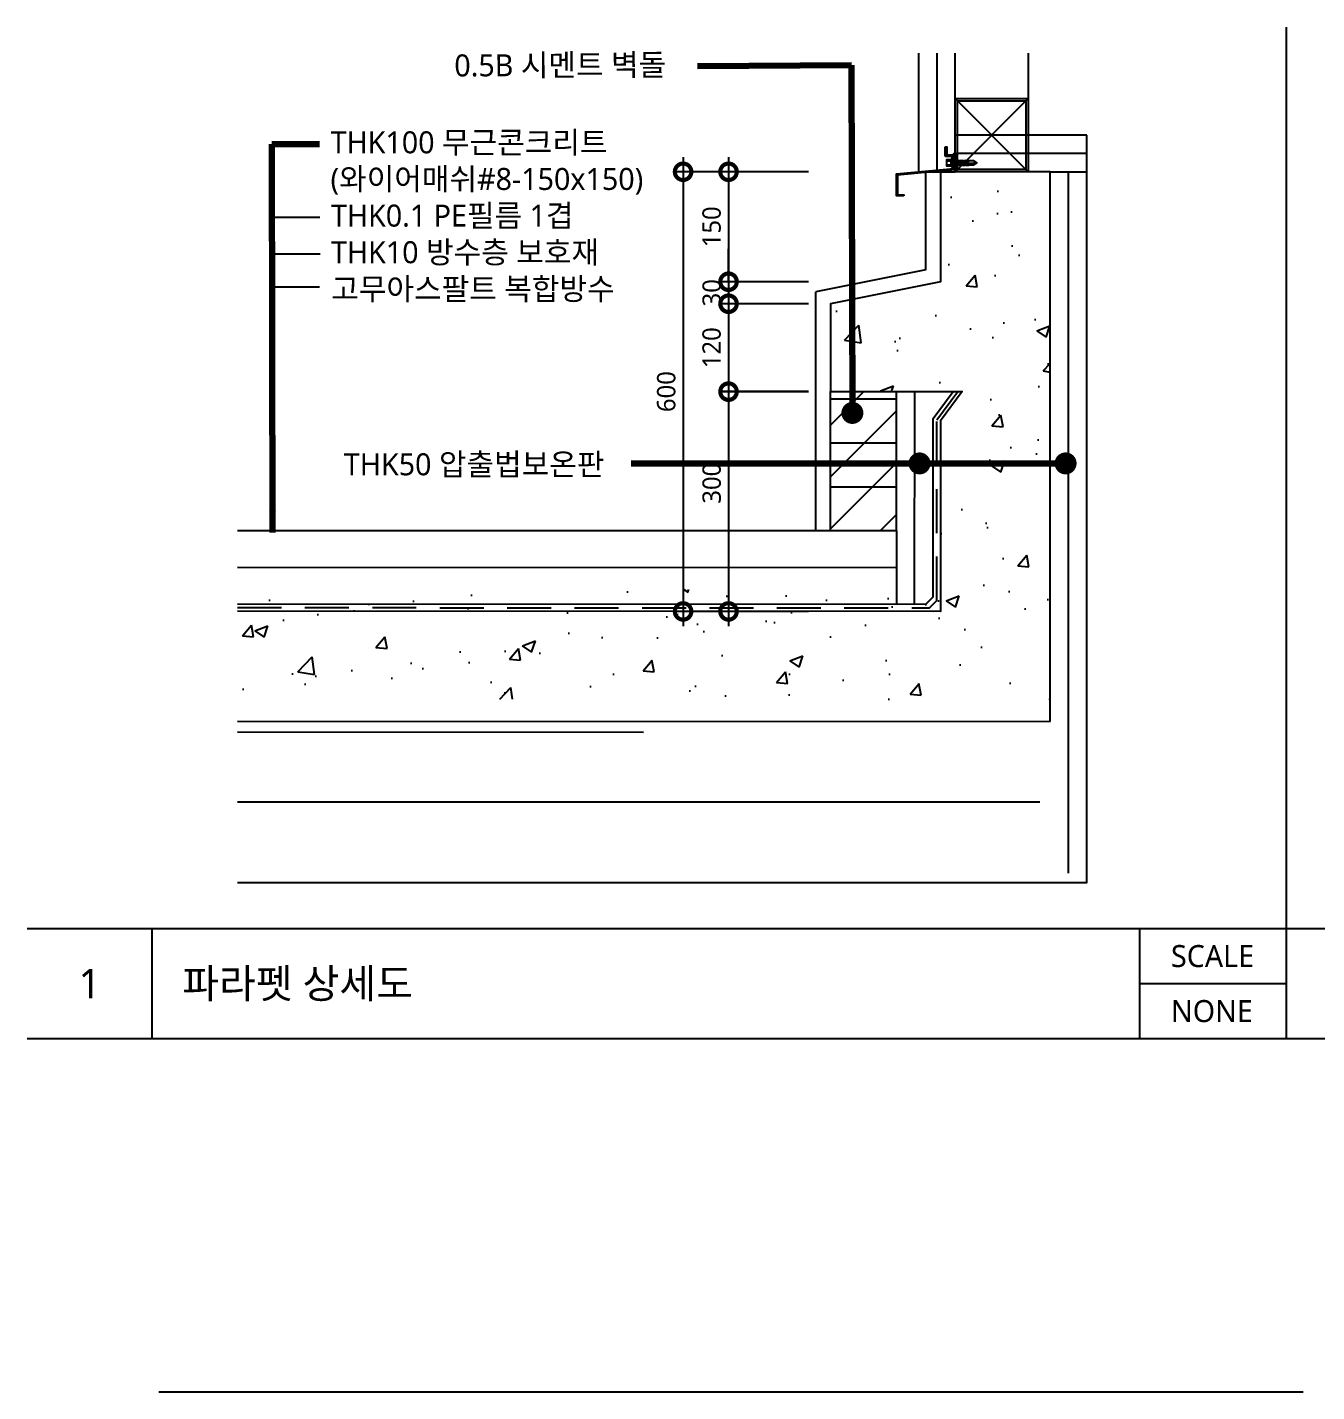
# Model space of a CAD drawing. Header units: millimetres. Extents: x 465 to 41696, y 198 to 5730.
# Drawn here: x 17285 to 19044, y 3868 to 5730 of the extents above; entities that cross this region are included whole.
import ezdxf
from ezdxf.enums import TextEntityAlignment as Align

# ---------------------------------------------------------------- set-up
doc = ezdxf.new("R2010")
doc.units = ezdxf.units.MM
doc.header["$LTSCALE"] = 200
doc.linetypes.add('HID', pattern=[2.3, 1.5, -0.8])
doc.layers.get('DEFPOINTS').update_dxf_attribs({"color": 137})
for name, color, linetype in [('01FIN', 9, 'Continuous'), ('01HAT', 8, 'Continuous'), ('01단열재', 252, 'Continuous'), ('01하지철물', 8, 'Continuous'), ('3', 3, 'Continuous'), ('6', 6, 'Continuous'), ('7', 7, 'Continuous'), ('8', 8, 'Continuous'), ('A-CON', 2, 'Continuous'), ('A-ELE9', 9, 'Continuous'), ('BOLT', 6, 'Continuous'), ('DIM-INT', 7, 'Continuous'), ('FLA', 2, 'Continuous'), ('HAT', 8, 'Continuous'), ('HAT-254', 253, 'Continuous'), ('LEAD', 6, 'Continuous'), ('PANEL', 6, 'Continuous'), ('SEC-5', 6, 'Continuous'), ('SYM-LEAD', 6, 'Continuous'), ('SYP_BOLT', 9, 'Continuous'), ('SYP_FLASHING', 5, 'Continuous'), ('TABLE', 7, 'Continuous'), ('TEXT', 3, 'Continuous'), ('TXT-LINE', 6, 'Continuous'), ('X-ER', 15, 'ER-X')]:
    doc.layers.add(name, color=color, linetype=linetype)
doc.styles.add('arial', font='arial.ttf')
doc.styles.add('HB-tx', font='malgun.ttf', dxfattribs={"width": 0.9})
doc.styles.get("Standard").update_dxf_attribs({"font": 'arial.ttf'})
doc.styles.add('스타일1', font='malgun.ttf')
doc.linetypes.add('ER-X', pattern='A,10,-0.8,["X",Standard,S=0.6,R=0,X=-0.15,Y=-0.3],-0.8', length=11.6)
doc.linetypes.add('INSUL150', pattern='A,0.00254,-2.54,[134,ltypeshp.shx,S=18.75,R=0,X=-2.54,Y=0],-69.92,[134,ltypeshp.shx,S=18.75,R=180,X=2.54,Y=0],-2.54', length=75.00254)
doc.linetypes.add('INSUL50', pattern='A,0.00254,-2.54,[134,ltypeshp.shx,S=6.25,R=0,X=-2.54,Y=0],-19.92,[134,ltypeshp.shx,S=6.25,R=180,X=2.54,Y=0],-2.54', length=25.00254)
doc.dimstyles.new('CJA$0', dxfattribs={"dimscale": 300, "dimtxt": 2.7, "dimasz": 1, "dimexe": 2, "dimexo": 3, "dimgap": 1, "dimtad": 1, "dimdec": 0, "dimzin": 1, "dimdsep": 46, "dimtxsty": 'arial', "dimblk": 'DOT', "dimcen": 0.09, "dimdle": 1, "dimclrd": 256, "dimclre": 256, "dimclrt": 3, "dimadec": 0, "dimazin": 0, "dimtfac": 1, "dimtdec": 0, "dimtmove": 2, "dimatfit": 3, "dimldrblk": 'DOT', "dimfxl": 1, "dimtolj": 1, "dimtzin": 1, "dimarcsym": 0})
doc.dimstyles.get("Standard").update_dxf_attribs({"dimtxt": 0.18, "dimasz": 0.18, "dimexe": 0.18, "dimexo": 0.0625, "dimgap": 0.09, "dimtad": 0, "dimtih": 1, "dimtoh": 1, "dimdec": 4, "dimzin": 0, "dimdsep": 46, "dimtxsty": 'Standard', "dimcen": 0.09, "dimadec": 0, "dimazin": 0, "dimtfac": 1, "dimtdec": 4, "dimtofl": 0, "dimtmove": 0, "dimatfit": 3, "dimfxl": 1, "dimtolj": 1, "dimtzin": 0, "dimarcsym": 0})

# ---------------------------------------------------------------- blocks, each defined once
blk = doc.blocks.new('하지철물')
at = {"layer": '01하지철물', "color": 1}
for p, q in [((-50, -50), (50, 50)), ((-50, 50), (50, -50))]:
    blk.add_line(p, q, dxfattribs=at)
at = {"layer": '01하지철물'}
for points in [[(-50, -50), (-50, 50), (50, 50), (50, -50)], [(-46.8, -46.8), (-46.8, 46.8), (46.8, 46.8), (46.8, -46.8)]]:
    blk.add_lwpolyline(points, close=True, dxfattribs=at)
blk = doc.blocks.new('dot')
at = {"color": 0, "linetype": 'ByBlock', "lineweight": -2}
blk.add_line((-0.5, 0), (-1, 0), dxfattribs=at)
at = {"color": 0, "linetype": 'ByBlock', "const_width": 0.5}
blk.add_lwpolyline([(-0.25, 0, 1), (0.25, 0, 1)], format="xyb", close=True, dxfattribs=at)
blk = doc.blocks.new('_DotSmall')
at = {"color": 0, "linetype": 'ByBlock', "const_width": 0.5}
blk.add_lwpolyline([(-0.0625, 0, 1), (0.0625, 0, 1)], format="xyb", close=True, dxfattribs=at)
blk = doc.blocks.new('*D280')
at = {"layer": 'DEFPOINTS', "color": 0, "transparency": 16777216}
for p in [(18380.8, 5232.8), (18241.8, 4932.8), (18380.8, 4932.8)]:
    blk.add_point(p, dxfattribs=at)
at = {"layer": 'DIM-INT', "color": 7, "lineweight": -2, "transparency": 16777216}
for p, q in [((18241.8, 5252.8), (18241.8, 4912.8)), ((18350.8, 5232.8), (18231.8, 5232.8)), ((18350.8, 4932.8), (18231.8, 4932.8))]:
    blk.add_line(p, q, dxfattribs=at)
at = {"layer": 'DIM-INT', "color": 7, "lineweight": -2, "transparency": 16777216, "xscale": 45, "yscale": 45, "zscale": 45}
for p, rotation in [((18241.8, 5232.8), 90), ((18241.8, 4932.8), 270)]:
    blk.add_blockref('_DotSmall', p, dxfattribs=dict(at, rotation=rotation))
at = {"layer": 'DIM-INT', "color": 3, "transparency": 16777216, "insert": (18218.9, 5107.8), "char_height": 25, "attachment_point": 5, "rotation": 90, "style": '스타일1'}
blk.add_mtext('\\A1;300', dxfattribs=at)
blk = doc.blocks.new('_DOT')
at = {"color": 0, "linetype": 'ByBlock'}
blk.add_line((-0.5, 0), (-1, 0), dxfattribs=at)
at = {"color": 0, "linetype": 'ByBlock', "const_width": 0.5}
blk.add_lwpolyline([(-0.25, 0, 1), (0.25, 0, 1)], format="xyb", close=True, dxfattribs=at)
blk = doc.blocks.new('*D281')
at = {"layer": 'DEFPOINTS', "color": 0, "transparency": 16777216}
for p in [(18380.8, 5352.8), (18241.8, 5232.7), (18380.8, 5232.7)]:
    blk.add_point(p, dxfattribs=at)
at = {"layer": 'DIM-INT', "color": 7, "lineweight": -2, "transparency": 16777216}
for p, q in [((18241.8, 5372.8), (18241.8, 5212.7)), ((18350.8, 5352.8), (18231.8, 5352.8)), ((18350.8, 5232.7), (18231.8, 5232.7))]:
    blk.add_line(p, q, dxfattribs=at)
at = {"layer": 'DIM-INT', "color": 7, "lineweight": -2, "transparency": 16777216, "xscale": 45, "yscale": 45, "zscale": 45}
for p, rotation in [((18241.8, 5352.8), 90), ((18241.8, 5232.7), 270)]:
    blk.add_blockref('_DotSmall', p, dxfattribs=dict(at, rotation=rotation))
at = {"layer": 'DIM-INT', "color": 3, "transparency": 16777216, "insert": (18218.8, 5292.7), "char_height": 25, "attachment_point": 5, "rotation": 90, "style": '스타일1'}
blk.add_mtext('\\A1;120', dxfattribs=at)
blk = doc.blocks.new('*D282')
at = {"layer": 'DEFPOINTS', "color": 0, "transparency": 16777216}
for p in [(18380.8, 5532.8), (18241.8, 5382.7), (18380.8, 5382.7)]:
    blk.add_point(p, dxfattribs=at)
at = {"layer": 'DIM-INT', "color": 7, "lineweight": -2, "transparency": 16777216}
for p, q in [((18241.8, 5552.8), (18241.8, 5362.7)), ((18350.8, 5532.8), (18231.8, 5532.8)), ((18350.8, 5382.7), (18231.8, 5382.7))]:
    blk.add_line(p, q, dxfattribs=at)
at = {"layer": 'DIM-INT', "color": 7, "lineweight": -2, "transparency": 16777216, "xscale": 45, "yscale": 45, "zscale": 45}
for p, rotation in [((18241.8, 5532.8), 90), ((18241.8, 5382.7), 270)]:
    blk.add_blockref('_DotSmall', p, dxfattribs=dict(at, rotation=rotation))
at = {"layer": 'DIM-INT', "color": 3, "transparency": 16777216, "insert": (18218.8, 5457.7), "char_height": 25, "attachment_point": 5, "rotation": 90, "style": '스타일1'}
blk.add_mtext('\\A1;150', dxfattribs=at)
blk = doc.blocks.new('*D283')
at = {"layer": 'DEFPOINTS', "color": 0, "transparency": 16777216}
for p in [(18380.8, 5382.8), (18241.8, 5352.7), (18380.8, 5352.7)]:
    blk.add_point(p, dxfattribs=at)
at = {"layer": 'DIM-INT', "color": 7, "lineweight": -2, "transparency": 16777216}
for p, q in [((18241.8, 5382.8), (18241.8, 5427.8)), ((18350.8, 5382.8), (18231.8, 5382.8)), ((18241.8, 5382.8), (18241.8, 5352.7)), ((18350.8, 5352.7), (18231.8, 5352.7)), ((18241.8, 5352.7), (18241.8, 5307.7))]:
    blk.add_line(p, q, dxfattribs=at)
at = {"layer": 'DIM-INT', "color": 7, "lineweight": -2, "transparency": 16777216, "xscale": 45, "yscale": 45, "zscale": 45}
for p, rotation in [((18241.8, 5382.8), 270), ((18241.8, 5352.7), 90)]:
    blk.add_blockref('_DotSmall', p, dxfattribs=dict(at, rotation=rotation))
at = {"layer": 'DIM-INT', "color": 3, "transparency": 16777216, "insert": (18218.9, 5367.7), "char_height": 25, "attachment_point": 5, "rotation": 90, "style": '스타일1'}
blk.add_mtext('\\A1;30', dxfattribs=at)
blk = doc.blocks.new('*D312')
at = {"layer": 'DEFPOINTS', "color": 0, "transparency": 16777216}
for p in [(18380.8, 5532.8), (18179.8, 4932.8), (18380.8, 4932.8)]:
    blk.add_point(p, dxfattribs=at)
at = {"layer": 'DIM-INT', "color": 7, "lineweight": -2, "transparency": 16777216}
for p, q in [((18179.8, 5552.8), (18179.8, 4912.8)), ((18350.8, 5532.8), (18169.8, 5532.8)), ((18350.8, 4932.8), (18169.8, 4932.8))]:
    blk.add_line(p, q, dxfattribs=at)
at = {"layer": 'DIM-INT', "color": 7, "lineweight": -2, "transparency": 16777216, "xscale": 45, "yscale": 45, "zscale": 45}
for p, rotation in [((18179.8, 5532.8), 90), ((18179.8, 4932.8), 270)]:
    blk.add_blockref('_DotSmall', p, dxfattribs=dict(at, rotation=rotation))
at = {"layer": 'DIM-INT', "color": 3, "transparency": 16777216, "insert": (18156.9, 5232.8), "char_height": 25, "attachment_point": 5, "rotation": 90, "style": '스타일1'}
blk.add_mtext('\\A1;600', dxfattribs=at)
blk = doc.blocks.new('SDS32')
at = {"layer": 'SYP_BOLT'}
for p, q in [((-5, 2.1), (-8, 1)), ((8, 1), (-8, 1)), ((-8, 1), (-8, 0)), ((8, 0), (-8, 0)), ((-3, 0.3), (-3.5, 0)), ((-3, 0), (-3, -3.7)), ((-2.5, 9.1), (-2.5, 3.1)), ((2.5, 3.1), (2.5, 9.1)), ((3, 0), (3, -5.7)), ((5, 2.1), (8, 1)), ((8, 1), (8, 0)), ((-3, -3.7), (-3.5, -4)), ((3.8, -6.5), (-3.5, -4)), ((-3.5, -4), (-3, -4.7)), ((-3, -5.7), (-3.5, -6)), ((3.8, -8.5), (-3.5, -6)), ((-3.5, -6), (-3, -6.7)), ((-3, -7.7), (-3.5, -8)), ((3.8, -10.5), (-3.5, -8)), ((-3.5, -8), (-3, -8.7)), ((-3, -9.7), (-3.5, -10)), ((-3.5, -10), (-3, -10.7)), ((3.8, -12.5), (-3.5, -10)), ((-3, -11.7), (-3.5, -12)), ((3.8, -14.5), (-3.5, -12)), ((-3.5, -12), (-3, -12.7)), ((-3, -13.7), (-3.5, -14)), ((3.8, -16.5), (-3.5, -14)), ((-3.5, -14), (-3, -14.7)), ((-3, -15.7), (-3.5, -16)), ((3.8, -18.5), (-3.5, -16)), ((-3.5, -16), (-3, -16.7)), ((-3, -17.7), (-3.5, -18)), ((3.8, -20.5), (-3.5, -18)), ((-3.5, -18), (-3, -18.7)), ((3, -5.7), (-3, -3.7)), ((3, -6.7), (-3, -4.7)), ((-3, -4.7), (-3, -5.7)), ((3, -7.7), (-3, -5.7)), ((3, -8.7), (-3, -6.7)), ((-3, -6.7), (-3, -7.7)), ((3, -9.7), (-3, -7.7)), ((-3, -8.7), (-3, -9.7)), ((3, -10.7), (-3, -8.7)), ((3, -11.7), (-3, -9.7)), ((3, -12.7), (-3, -10.7)), ((-3, -10.7), (-3, -11.7)), ((3, -13.7), (-3, -11.7)), ((3, -14.7), (-3, -12.7)), ((-3, -12.7), (-3, -13.7)), ((3, -15.7), (-3, -13.7)), ((3, -16.7), (-3, -14.7)), ((-3, -14.7), (-3, -15.7)), ((3, -17.7), (-3, -15.7)), ((3, -18.7), (-3, -16.7)), ((-3, -16.7), (-3, -17.7)), ((3, -19.7), (-3, -17.7)), ((3, -5.7), (3.8, -6.5)), ((3.8, -6.5), (3, -6.7)), ((3, -6.7), (3, -7.7)), ((3, -7.7), (3.8, -8.5)), ((3.8, -8.5), (3, -8.7)), ((3, -8.7), (3, -9.7)), ((3, -9.7), (3.8, -10.5)), ((3.8, -10.5), (3, -10.7)), ((3, -10.7), (3, -11.7)), ((3, -11.7), (3.8, -12.5)), ((3.8, -12.5), (3, -12.7)), ((3, -12.7), (3, -13.7)), ((3, -13.7), (3.8, -14.5)), ((3.8, -14.5), (3, -14.7)), ((3, -14.7), (3, -15.7)), ((3, -15.7), (3.8, -16.5)), ((3.8, -16.5), (3, -16.7)), ((3, -16.7), (3, -17.7)), ((3, -17.7), (3.8, -18.5)), ((3.8, -18.5), (3, -18.7)), ((-3, -18.7), (-3, -21)), ((3, -20.7), (-3, -18.7)), ((3, -18.7), (3, -19.7)), ((3, -19.7), (3.8, -20.5)), ((3.8, -20.5), (3, -20.7)), ((3, -20.7), (3, -22))]:
    blk.add_line(p, q, dxfattribs=at)
blk.add_lwpolyline([(5, 3.1), (5, 2.1), (-5, 2.1), (-5, 3.1)], close=True, dxfattribs=at)
for points in [[(4, 3.1), (4, 9.1), (-4, 9.1), (-4, 3.1)], [(0, -32), (-1, -23), (-3, -21), (-1, -20), (3, -22)], [(3, -22), (3, -27), (0, -32), (-3, -27), (-3, -21)]]:
    blk.add_lwpolyline(points, dxfattribs=at)
at = {"layer": 'SYP_BOLT', "color": 0}
blk.add_solid([(8, 1), (-8, 1), (8, 0), (-8, 0)], dxfattribs=at)
blk = doc.blocks.new('A$Ca95a024b')
at = {"layer": 'FLA', "color": 6}
blk.add_lwpolyline([(-120, -83), (-130, -83), (-130, -53), (-51.6, -45.5), (-51.6, -25), (-50, -25), (-50, -47), (-128.4, -54.5), (-128.4, -81.4), (-120, -81.4)], close=True, dxfattribs=at)
at = {"layer": 'SYP_FLASHING', "color": 251}
blk.add_lwpolyline([(-63.6, -15.9), (-61.3, -15.9), (-61.3, -26.9), (-52, -26.9, -0.414214), (-50, -28.9), (-50, -46.9), (-52.3, -46.9), (-52.3, -29.2), (-61.6, -29.2, -0.414214), (-63.6, -27.2)], format="xyb", close=True, dxfattribs=at)
at = {"layer": 'BOLT', "color": 0, "rotation": 90.00000000000001}
blk.add_blockref('SDS32', (-52.3, -37.8), dxfattribs=at)

msp = doc.modelspace()

# ---------------------------------------------------------------- hatches: boundary and pattern name
at = {"layer": '01HAT', "ltscale": 2}
h = msp.add_hatch(dxfattribs=at)
h.set_pattern_fill('ANSI31', color=256, scale=400, style=0)
h.set_pattern_definition([(45, (-697222.69, 175588.44), (-35.355339, 35.355339), [])])
h.paths.add_polyline_path([(18380.8, 5232.8), (18470.8, 5232.8), (18470.8, 5042.8), (18380.8, 5042.8)])
at = {"layer": 'HAT'}
h = msp.add_hatch(dxfattribs=at)
h.set_pattern_fill('AR-CONC', color=253)
h.set_pattern_definition([(50, (-8410, 30), (182.1847, -15.9391), [19.05, -209.55]), (355, (-8410, 30), (-35.2434, 191.0568), [15.24, -167.6406]), (100.45144, (-8394.82, 28.67), (146.9412, 175.1178), [16.19, -178.0902]), (46.1842, (-8410, 80.8), (271.079, -42.0423), [28.575, -314.325]), (96.6356, (-8387.4, 77.3), (237.4041, 247.426), [24.285, -267.1356]), (351.1842, (-8410, 80.8), (237.404, 247.426), [22.86, -251.4597]), (21, (-8384.6, 68.1), (151.6144, -102.2652), [19.05, -209.55]), (326, (-8384.6, 68.1), (61.802, 184.188), [15.24, -167.64]), (71.45144, (-8371.97, 59.58), (213.4164, 81.9228), [16.19, -178.0899]), (37.5, (-8410, 30), (3.0886, 84.55504), [0, -165.608, 0, -170.18, 0, -168.275]), (7.5, (-8410, 30), (66.81966, 100.18057), [0, -97.028, 0, -161.798, 0, -64.135]), (327.5, (-8466.64, 30), (135.5906, -5.72874), [0, -63.5, 0, -198.12, 0, -262.89]), (317.5, (-8492.04, 30), (148.1292, 25.4265), [0, -82.55, 0, -131.572, 0, -186.69])])
h.paths.add_polyline_path([(18680.8, 4962.8), (18680.8, 5532.8), (18530.8, 5532.8), (18530.8, 5382.8), (18380.8, 5352.8), (18380.8, 5232.8), (18560.8, 5232.8), (18530.8, 5192.8), (18530.8, 4962.8), (18480.8, 4962.8), (17571.8, 4963), (17571.8, 4813), (18680.8, 4812.8)])
edge = h.paths.add_edge_path(flags=16)
edge.add_line((18430.8, 5282.9), (18433.4, 5281.8))
edge.add_arc((18433.6, 5282.5), 0.727, 248.1986, 426.5713)
edge.add_line((18433.9, 5283.2), (18431.4, 5284.3))
edge.add_line((18431.4, 5284.3), (18430.8, 5282.9))
edge = h.paths.add_edge_path(flags=16)
edge.add_line((18435.8, 5298.1), (18434.5, 5297.5))
edge.add_line((18434.5, 5297.5), (18435.6, 5292.4))
edge.add_line((18435.6, 5292.4), (18428.8, 5290.3))
edge.add_line((18428.8, 5290.3), (18435.6, 5288.1))
edge.add_line((18435.6, 5288.1), (18435.5, 5287.4))
edge.add_arc((18434.8, 5287.6), 0.727, 347.4712, 432.3499)
edge.add_line((18435, 5288.3), (18428.8, 5290.3))
edge.add_line((18428.8, 5290.3), (18435, 5292.2))
edge.add_arc((18434.8, 5292.9), 0.727, 287.6501, 372.5288)
edge.add_line((18435.5, 5293.1), (18434.5, 5297.5))
edge.add_line((18434.5, 5297.5), (18429.9, 5295.6))
edge.add_line((18429.9, 5295.6), (18429.6, 5296.3))
edge.add_line((18429.6, 5296.3), (18431.1, 5296.9))
edge.add_line((18431.1, 5296.9), (18430.8, 5297.6))
edge.add_line((18430.8, 5297.6), (18434.2, 5299))
edge.add_line((18434.2, 5299), (18434.5, 5297.5))
edge.add_line((18434.5, 5297.5), (18435.8, 5298.1))
edge.add_arc((18436.3, 5296.8), 1.45, 0, 113.4287, ccw=False)
edge.add_arc((18436.3, 5296.8), 1.45, 0, 113.4287)

# ---------------------------------------------------------------- linework, layer by layer
at = {"layer": '01FIN'}
for p, q in [((18510.8, 5398.9), (18510.8, 5532.8)), ((18510.8, 5398.9), (18360.8, 5368.9)), ((18360.8, 5042.8), (18360.8, 5368.9))]:
    msp.add_line(p, q, dxfattribs=at)
at = {"layer": '01단열재', "linetype": 'INSUL50', "ltscale": 0.005}
for p, q in [((18525.8, 5694.6), (18525.8, 5532.8)), ((18730.8, 5557.8), (18550.8, 5557.8)), ((18705.8, 4575.6), (18705.8, 5532.8)), ((18495.7, 4942.8), (18495.8, 5232.8))]:
    msp.add_line(p, q, dxfattribs=at)
at = {"layer": '01단열재'}
for p, q in [((18730.8, 5582.8), (18550.8, 5582.8)), ((18680.8, 5532.8), (18730.8, 5532.8))]:
    msp.add_line(p, q, dxfattribs=at)
at = {"layer": '01단열재', "linetype": 'INSUL150', "ltscale": 0.007}
msp.add_line((17571.8, 4673), (18666.5, 4672.8), dxfattribs=at)
at = {"layer": '01하지철물'}
for p, q in [((18650.8, 5694.6), (18650.8, 5532.8)), ((18470.8, 5042.8), (18470.8, 4942.8)), ((18125.8, 4767.8), (17571.8, 4768))]:
    msp.add_line(p, q, dxfattribs=at)
at = {"layer": '3'}
msp.add_line((18470.8, 5042.8), (17571.8, 5043), dxfattribs=at)
at = {"layer": '6', "linetype": 'HID', "ltscale": 0.2}
msp.add_lwpolyline([(17571.8, 4938), (18515.8, 4937.8), (18525.8, 4947.8), (18525.8, 5194.4), (18554.6, 5232.8)], dxfattribs=at)
at = {"layer": '7'}
for p, q in [((18380.8, 5042.8), (18380.8, 5232.8)), ((18470.8, 5042.8), (18470.8, 5232.8)), ((18380.8, 5222.8), (18470.8, 5222.8)), ((18380.8, 5162.8), (18470.8, 5162.8)), ((18380.8, 5102.8), (18470.8, 5102.8))]:
    msp.add_line(p, q, dxfattribs=at)
at = {"layer": '8'}
msp.add_line((17464.7, 3867.9), (19025.8, 3867.9), dxfattribs=at)
at = {"layer": 'A-CON'}
for points in [[(18680.8, 4782.8), (18680.8, 4932.8), (18680.8, 4932.8), (18680.8, 5532.8), (18530.8, 5532.8), (18530.8, 5382.8), (18380.8, 5352.8), (18380.8, 5232.8), (18560.8, 5232.8), (18530.8, 5192.8), (18530.8, 4932.8), (17571.8, 4933)], [(17571.8, 4783), (18680.8, 4782.8)]]:
    msp.add_lwpolyline(points, dxfattribs=at)
at = {"layer": 'A-ELE9'}
msp.add_lwpolyline([(17571.8, 4563), (18730.8, 4562.8), (18730.8, 5582.8)], dxfattribs=at)
at = {"layer": 'HAT-254'}
msp.add_lwpolyline([(17571.8, 4943), (18510.8, 4942.8), (18520.8, 4952.8), (18520.8, 5196.1), (18548.3, 5232.8)], dxfattribs=at)
at = {"layer": 'PANEL', "ltscale": 3}
msp.add_lwpolyline([(18500.8, 5694.6), (18500.8, 5532.8), (18550.8, 5532.8), (18550.8, 5694.6)], dxfattribs=at)
at = {"layer": 'SEC-5'}
msp.add_line((18520.8, 4932.8), (17571.8, 4933), dxfattribs=at)
at = {"layer": 'TABLE', "color": 3}
for p, q in [((19002.5, 5730), (19002.5, 4350)), ((17285, 4350), (24155, 4350))]:
    msp.add_line(p, q, dxfattribs=at)
at = {"layer": 'TABLE', "color": 4}
for p, q in [((17285, 4500), (24155, 4500)), ((17455, 4500), (17455, 4350)), ((18802.5, 4500), (18802.5, 4350)), ((18802.5, 4425), (19002.5, 4425))]:
    msp.add_line(p, q, dxfattribs=at)
at = {"layer": 'TXT-LINE'}
for points in [[(17684.1, 5470.5), (17620.1, 5470.5)], [(17684.6, 5420.5), (17620.6, 5420.5)], [(17683.6, 5375.4), (17619.6, 5375.4)]]:
    msp.add_lwpolyline(points, dxfattribs=at)
at = {"layer": 'X-ER', "color": 15, "ltscale": 0.15}
msp.add_lwpolyline([(17571.9, 4993), (18470.8, 4992.8)], dxfattribs=at)

# ---------------------------------------------------------------- block references
at = {"layer": '7', "rotation": 180}
msp.add_blockref('하지철물', (18600.8, 5582.8), dxfattribs=at)
at = {"layer": 'SYM-LEAD'}
msp.add_blockref('A$Ca95a024b', (18600.8, 5582.8), dxfattribs=at)

# ---------------------------------------------------------------- texts
at = {"layer": 'TEXT', "color": 3, "style": '스타일1'}
msp.add_text('0.5B 시멘트 벽돌', height=30, rotation=0.248, dxfattribs=at).set_placement((17867.7, 5662.9))
for s, p in [('THK100 무근콘크리트', (17698.8, 5558)), ('(와이어매쉬#8-150x150)', (17698.8, 5508)), ('THK0.1 PE필름 1겹', (17699.3, 5458)), ('THK10 방수층 보호재', (17699.3, 5408)), ('고무아스팔트 복합방수', (17699.8, 5358)), ('THK50 압출법보온판', (17716.9, 5118.6))]:
    msp.add_text(s, height=30, dxfattribs=at).set_placement(p)
at = {"layer": 'TEXT', "style": '스타일1'}
for s, p in [('SCALE', (18902.2, 4462.5)), ('NONE', (18901.3, 4387.4))]:
    msp.add_text(s, height=30, dxfattribs=at).set_placement(p, align=Align.MIDDLE_CENTER)
at = {"layer": 'TEXT', "color": 6, "style": '스타일1'}
msp.add_text('1', height=40, dxfattribs=at).set_placement((17370, 4425), align=Align.MIDDLE_CENTER)
at = {"layer": 'TEXT', "style": '스타일1'}
msp.add_text('파라펫 상세도', height=40, dxfattribs=at).set_placement((17496.5, 4405))

# ---------------------------------------------------------------- dimensions: what is measured, and where the dimension line sits
at = {"layer": 'DIM-INT'}
for base, p1, p2, picture, middle in [((18179.8, 4932.8), (18380.8, 5532.8), (18380.8, 4932.8), '*D312', (18156.9, 5232.8)), ((18241.8, 5382.7), (18380.8, 5532.8), (18380.8, 5382.7), '*D282', (18218.8, 5457.7)), ((18241.8, 5352.7), (18380.8, 5382.8), (18380.8, 5352.7), '*D283', (18218.9, 5367.7)), ((18241.8, 5232.7), (18380.8, 5352.8), (18380.8, 5232.7), '*D281', (18218.8, 5292.7))]:
    dim = msp.add_linear_dim(base=base, p1=p1, p2=p2, angle=90, dimstyle='CJA$0', override={"dimscale": 10, "dimtxt": 2.5, "dimasz": 4.5, "dimexe": 1, "dimzin": 8, "dimlunit": 6, "dimtxsty": '스타일1', "dimblk1": 'DotSmall', "dimblk2": 'DotSmall', "dimsah": 1, "dimcen": 1, "dimdle": 2, "dimclrd": 7, "dimclre": 7, "dimtix": 1, "dimfxl": 2, "dimtzin": 0}, dxfattribs=at)
    dim.commit()
    dim.dimension.update_dxf_attribs({"geometry": picture, "text_midpoint": middle})
dim = msp.add_linear_dim(base=(18241.8, 4932.8), p1=(18380.8, 5232.8), p2=(18380.8, 4932.8), angle=90, dimstyle='CJA$0', override={"dimscale": 10, "dimtxt": 2.5, "dimasz": 4.5, "dimexe": 1, "dimzin": 8, "dimlunit": 6, "dimtxsty": '스타일1', "dimblk1": 'DotSmall', "dimblk2": 'DotSmall', "dimsah": 1, "dimcen": 1, "dimdle": 2, "dimclrd": 7, "dimclre": 7, "dimtix": 1, "dimfxl": 2, "dimtzin": 0}, dxfattribs=at)
dim.commit()
dim.dimension.update_dxf_attribs({"geometry": '*D280', "text_midpoint": (18218.9, 5107.8), "dimtype": 160})

# ---------------------------------------------------------------- leaders
at = {"layer": 'LEAD', "color": 6}
for points, override in [([(18410.8, 5203.7), (18409.8, 5678.1), (18199.5, 5676.8)], {"dimscale": 10, "dimasz": 3, "dimexe": 1, "dimexo": 3, "dimgap": 1.3, "dimdsep": 44, "dimtxsty": 'HB-tx', "dimcen": 2.5, "dimclrd": 256, "dimclre": 256, "dimldrblk": 'DOT', "dimtolj": 0, "dimtzin": 8, "dimlwd": 65535, "dimlwe": 65535}), ([(17619.6, 5040.4), (17618.6, 5570.5), (17683.6, 5570.5)], {"dimscale": 10, "dimasz": 3, "dimexe": 1, "dimexo": 3, "dimgap": 1.3, "dimdsep": 44, "dimtxsty": 'HB-tx', "dimcen": 2.5, "dimclrd": 256, "dimclre": 256, "dimtolj": 0, "dimtzin": 8, "dimlwd": 65535, "dimlwe": 65535}), ([(18701.7, 5134.8), (18505.8, 5134.6), (18109.1, 5134.6)], {"dimscale": 10, "dimasz": 3, "dimexe": 1, "dimexo": 3, "dimgap": 1.3, "dimdsep": 44, "dimtxsty": 'HB-tx', "dimcen": 2.5, "dimclrd": 256, "dimclre": 256, "dimldrblk": 'DOT', "dimtolj": 0, "dimtzin": 8, "dimlwd": 65535, "dimlwe": 65535}), ([(18502.4, 5134.8), (18118.4, 5134.6), (18109.1, 5134.6)], {"dimscale": 10, "dimasz": 3, "dimexe": 1, "dimexo": 3, "dimgap": 1.3, "dimdsep": 44, "dimtxsty": 'HB-tx', "dimcen": 2.5, "dimclrd": 256, "dimclre": 256, "dimldrblk": 'DOT', "dimtolj": 0, "dimtzin": 8, "dimlwd": 65535, "dimlwe": 65535})]:
    msp.add_leader(points, dimstyle='Standard', override=override, dxfattribs=at)

doc.saveas('drawing.dxf')
